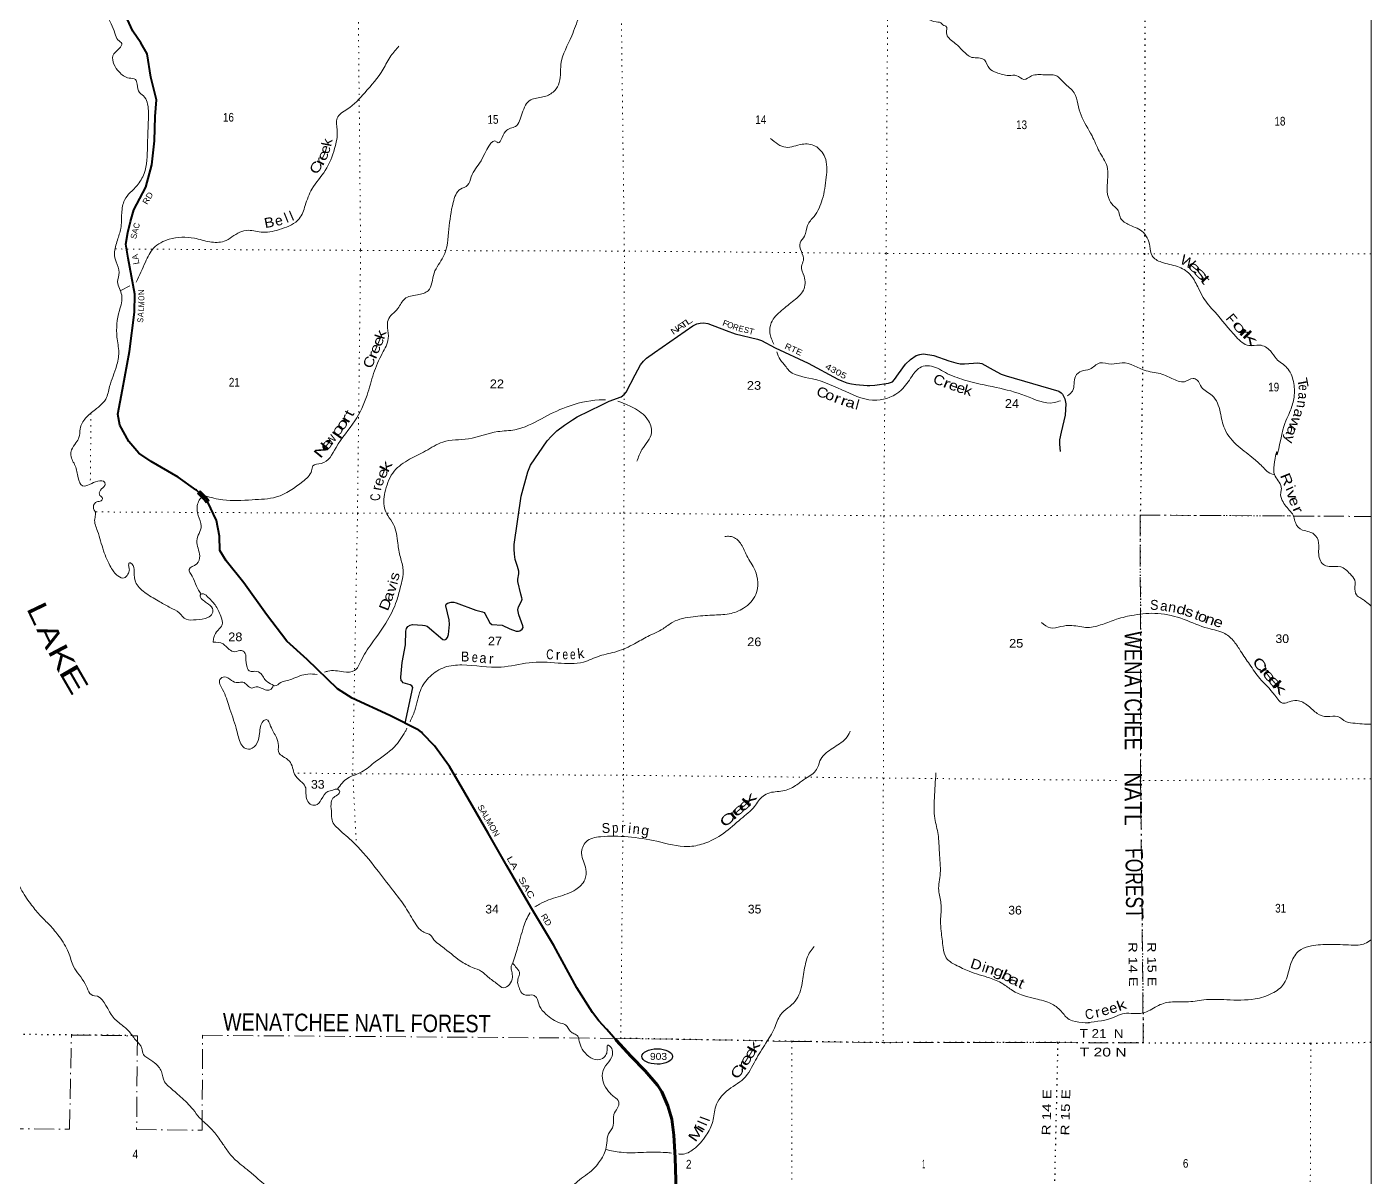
# Model space of a CAD drawing. Header units: feet. Extents: x -252966 to 4, y -183309 to 1368.
# Drawn here: x -27078 to 0, y -90512 to -67344 of the extents above; entities that cross this region are included whole.
import ezdxf
from ezdxf.enums import TextEntityAlignment as Align

# ---------------------------------------------------------------- set-up
doc = ezdxf.new("R2010")
doc.units = ezdxf.units.FT
doc.header["$LTSCALE"] = 80
doc.linetypes.add('DOT_DASHED', pattern=[7.7, 5, -1.2, 0.3, -1.2])
doc.linetypes.add('DOTTED', pattern=[1.5, 0.3, -1.2])
for name, color, linetype, lineweight in [('17', 7, 'Continuous', 25), ('23', 7, 'Continuous', 70), ('26', 7, 'Continuous', 40), ('27', 7, 'Continuous', 13), ('29', 7, 'Continuous', 25), ('30', 7, 'Continuous', 35), ('39', 7, 'Continuous', 13), ('4', 7, 'Continuous', 13), ('41', 7, 'Continuous', 13), ('44', 7, 'DOT_DASHED', 13), ('6', 7, 'DOTTED', 25), ('61', 7, 'Continuous', 13), ('7', 7, 'DOTTED', 13)]:
    doc.layers.add(name, color=color, linetype=linetype, lineweight=lineweight)

msp = doc.modelspace()

# ---------------------------------------------------------------- linework, layer by layer
at = {"layer": '17'}
msp.add_ellipse((-14380.48, -88082.14), major_axis=(309.24, -1), ratio=0.500121, dxfattribs=at)
at = {"layer": '23'}
msp.add_lwpolyline([(-13967.93, -91682.7), (-13987.85, -91139.69), (-14001.06, -90800.32), (-14020.91, -90123.62), (-14043.06, -89670.46), (-14086.41, -89343.97), (-14166.45, -89077.57), (-14284.51, -88794.76), (-14373.77, -88663.17), (-14620.31, -88369.26), (-14907.08, -88081.05), (-15208.59, -87751.1), (-15230.77, -87726.83)], dxfattribs=at)
at = {"layer": '26'}
for points in [[(-23439.21, -76906.18), (-23462.36, -76873.27), (-23539.39, -76789.37), (-23587.17, -76742.54), (-23662.13, -76678.06), (-23672.93, -76669.36), (-24032.34, -76416.8), (-24571.97, -76096.35), (-24819.62, -75929.25), (-25024.47, -75692.04), (-25208.46, -75366.42), (-25246.68, -75142.64), (-25149.94, -74648.17), (-25008.65, -73884.28), (-24911.29, -73089.85), (-24902.11, -72729.55), (-25038.38, -72001.67), (-25086.12, -71717.41), (-25045.94, -71488.23), (-24989.76, -71267.23), (-24925.37, -71026.16), (-24682.35, -70575.16), (-24557.86, -70123.19), (-24507.43, -69640.42), (-24497.08, -69147.26), (-24470.05, -68813.28), (-24582.56, -68355.37), (-24654.81, -67887.71), (-24783.45, -67665.21), (-24946.12, -67428.34), (-25129.38, -67020.18)], [(-15230.77, -87726.83), (-15253.89, -87701.1), (-15404.54, -87533.44), (-15559.77, -87365.08), (-15686.89, -87198.96), (-15997.91, -86697.16), (-16462.58, -85845.81), (-16923.95, -85077.04), (-17410.87, -84243.64), (-17788.8, -83582.24), (-18255.81, -82769.13), (-18564.57, -82239.16), (-18864.32, -81826.03), (-19105.47, -81573.71), (-19131.88, -81551.06), (-19182.98, -81509.38), (-19765.01, -81212.73), (-20525.4, -80866.33), (-20823.1, -80678.69), (-21434.69, -80087.88), (-21839.26, -79716.17), (-22250.41, -79177.32), (-22710.97, -78545.45), (-23062.63, -78095.66), (-23193.45, -77893.27), (-23200.96, -77603.31), (-23260.45, -77284.73), (-23432.75, -76919.85), (-23439.21, -76906.18)]]:
    msp.add_lwpolyline(points, dxfattribs=at)
at = {"layer": '29'}
for points in [[(-15494.2, -74957.48), (-15346.28, -74885.23), (-15105.73, -74798.9), (-15046.12, -74748.09), (-15008.94, -74700.57), (-14827.94, -74349.42), (-14717.9, -74147.83), (-14659.65, -74076.52), (-14597.17, -74015.7), (-14436.29, -73901.91), (-13660.22, -73368.05), (-13582.33, -73324.84), (-13514.43, -73309.74), (-13450.29, -73305.96), (-13360.08, -73319.82), (-12993.7, -73460.17), (-12810.5, -73528.34), (-12359.99, -73634.4), (-12278.23, -73662.63), (-12005.81, -73809.03), (-11341.24, -74117.84), (-10745.27, -74436.65), (-10664.16, -74476.29), (-10564.18, -74512.16), (-10466.1, -74532.92), (-10379.32, -74546.13), (-10154.47, -74568.96), (-10098.26, -74570.67), (-9998.31, -74563.11), (-9719.13, -74521.59), (-9642.26, -74490.59), (-9602.18, -74449.86), (-9520.96, -74334.07), (-9379.34, -74139.42), (-9281.51, -74042.13), (-9163.98, -73964.82), (-9089.1, -73940.2), (-9021.19, -73932.65), (-8890.08, -73946.7), (-8809.92, -73962.85), (-8509.59, -74073), (-8368.52, -74110.09), (-8277.97, -74128.97), (-8192.44, -74133.11), (-7923.35, -74110.09), (-7838.67, -74120.99), (-7616.07, -74251.34), (-7451.76, -74336.6), (-7349.43, -74373.66), (-6293.26, -74684.38), (-6244.51, -74714.12), (-6218.11, -74744.33), (-6168.72, -74832.82), (-6150.2, -74936.86), (-6161.71, -75163.86), (-6246.71, -75504.95), (-6278.47, -75661.71), (-6276.87, -75747.72), (-6264.22, -75896.18)], [(-19455.34, -81370.56), (-19304.46, -80652.33), (-19320.51, -80618.58), (-19353.89, -80594.16), (-19497.41, -80556.08), (-19520.46, -80531.75), (-19535.55, -80512.87), (-19544.31, -80439.72), (-19515.7, -80146.79), (-19452.54, -79789.66), (-19444.06, -79514.79), (-19429.91, -79463.36), (-19403.51, -79421.83), (-19358.23, -79391.63), (-19306.97, -79378.33), (-19109.24, -79391.63), (-19060.2, -79402.96), (-19017.59, -79416.38), (-18701.79, -79686.1), (-18660.44, -79693.16), (-18630.11, -79674.77), (-18607.48, -79644.57), (-18585.51, -79582.79), (-18565.69, -79378.14), (-18569.76, -79285.93), (-18636.23, -79002.98), (-18630.12, -78972.58), (-18605.83, -78954.82), (-18528.26, -78931.05), (-18479.21, -78931.05), (-18429.89, -78942.74), (-18037.61, -79091.11), (-17900.03, -79123.18), (-17864.27, -79142.47), (-17852.96, -79157.57), (-17751.09, -79350.1), (-17710.53, -79379.94), (-17506.86, -79393.93), (-17351.66, -79466.12), (-17219.15, -79512.44), (-17173.89, -79516.22), (-17148.24, -79508.21), (-17098.43, -79474.69), (-17083.35, -79440.71), (-17085.39, -79407.88), (-17167.3, -79185.2), (-17185.21, -79085.84), (-17175.88, -79028.71), (-17114.91, -78914.33), (-17102.21, -78874.43), (-17105.98, -78844.22), (-17129.57, -78767.87), (-17189.25, -78517.1), (-17188.98, -78470.48), (-17169.88, -78362.61), (-17170.12, -78308.14), (-17196.5, -78212.14), (-17239.17, -78069.71), (-17256.89, -77964.59), (-17265.3, -77865.07), (-17264.44, -77772.06), (-17123.79, -76795.67), (-16989.03, -76303.49), (-16936.36, -76173.67), (-16594.27, -75684.05), (-16509.91, -75589.97), (-16402.65, -75483.37), (-16249.59, -75363.46), (-16088.92, -75258.59), (-15993.05, -75201.13), (-15494.2, -74957.48)]]:
    msp.add_lwpolyline(points, dxfattribs=at)
at = {"layer": '39'}
msp.add_line((-25182.7, -72652.78), (-25003.92, -72558.94), dxfattribs=at)
for points in [[(-26443.22, -62193.86), (-26373.79, -62295.08), (-26285.68, -62328.01), (-26230.61, -62463.34), (-26189.32, -62566.35), (-26246.22, -62640.38), (-26395.69, -62731.78), (-26481.33, -62876.04), (-26471.55, -63135.82), (-26381.59, -63416.39), (-26285.54, -63688.96), (-26036.97, -63980.88), (-25870.72, -64038.6), (-25646.07, -64078.67), (-25534.17, -64148.03), (-25525.97, -64359.49), (-25575.26, -64711.41), (-25577.68, -64987.2), (-25501.64, -65251.55), (-25506.34, -65559.54), (-25660.34, -65938.79), (-25827.9, -66261.56), (-25821.89, -66493.13), (-25716.44, -66610.76), (-25601.94, -66611.68), (-25477.5, -66624.77), (-25458.13, -66707.47), (-25519.96, -66886.15), (-25487.42, -67069.62), (-25382.78, -67279.84), (-25304.12, -67473.75), (-25243, -67607.12), (-25167.3, -67680.21), (-25214.33, -67774.45), (-25344.24, -67926.41), (-25323.64, -68097.7), (-25220.52, -68251.54), (-25020.71, -68375.97), (-24892.37, -68403.18), (-24857.04, -68498.09), (-24806.29, -68667.62), (-24706.64, -68759.02), (-24645.6, -68900.44), (-24632.68, -69260.92), (-24649.05, -69754.03), (-24718.11, -70299.05), (-24856.81, -70537.5), (-25110.51, -70831.39), (-25167.05, -71094.67), (-25187.85, -71404.54), (-25254.17, -71637.53), (-25312.8, -71908.84), (-25282.14, -72078.2), (-25217.7, -72290.12), (-25249.5, -72481.12), (-25167.48, -72749.54), (-25214.38, -73059.2), (-25263.25, -73592.31), (-25227.78, -73900.63), (-25272.38, -74176.08), (-25410.58, -74587.67), (-25489.14, -74840.7), (-25616.96, -74984.62), (-25695.87, -75048.4), (-25894.29, -75223.95), (-26004.69, -75442.5), (-26028.32, -75617.46), (-26089.5, -75721.65), (-26179.16, -75865.88), (-26192.15, -75972.47), (-26103.62, -76186.6), (-26043.44, -76426.66), (-25960.48, -76588.39), (-25813.57, -76559.39), (-25648.24, -76492.28), (-25509.86, -76519.57), (-25508.41, -76584.01), (-25597.62, -76675.89), (-25606.57, -76780.51), (-25552.8, -76835.3), (-25581.39, -76887.41), (-25669.99, -76910.85), (-25739.13, -77006.93), (-25696.12, -77142.16), (-25711.15, -77252.77), (-25655.06, -77500.85), (-25533.95, -77894.42), (-25384.2, -78229.83), (-25243.09, -78404.11), (-25116.86, -78443.39), (-25041.88, -78369.51)], [(-23484.42, -76790.9), (-23132.27, -76871.05), (-22541.61, -76869.8), (-22048.89, -76811.39), (-21519.82, -76501.61), (-21343.13, -76283.6), (-21316.15, -76185.17), (-21151, -76138.2), (-20850.87, -75818.51), (-20472.48, -75280.02), (-20224.87, -74762.62), (-20094.47, -74324.79), (-19918.14, -73919.55), (-19799.01, -73620.54), (-19811.18, -73405.03), (-19801.79, -73250.08), (-19606.9, -73018.13), (-19466.54, -72819.96), (-19212.7, -72739.47), (-18995.02, -72658.7), (-18875.41, -72305.34), (-18689.67, -71972.65), (-18576.32, -71415.9), (-18491.26, -70879.06), (-18344.28, -70612.49), (-18198.95, -70535.15), (-18125.12, -70362.61), (-18039.32, -70200.24), (-17929.43, -70040.07), (-17606.72, -69666.21), (-17604.73, -69668.24), (-17436.06, -69448.15), (-17232.28, -69349.15), (-17101.37, -69082.45), (-16926.25, -68814.09), (-16682.65, -68755.67), (-16478.87, -68656.66), (-16371.13, -68512.59), (-16319.26, -68094.25), (-16103.34, -67526.26), (-15947.25, -67136.96), (-15719.05, -66772.4), (-15580.35, -66533.95)], [(-9055.31, -66556.69), (-9021.37, -66810.64), (-9009.52, -67064.4), (-8922.1, -67175.84), (-8764, -67245.57), (-8645.8, -67282.77), (-8641.85, -67290.85), (-8563.86, -67331.75), (-8552.95, -67462.7), (-8399.96, -67657.21), (-8228.61, -67819.66), (-8044.99, -67958.05), (-7908.47, -67969.22), (-7790.3, -68010.45), (-7689.35, -68182.39), (-7547.43, -68264.07), (-7298.82, -68322.46), (-7138.15, -68327.79), (-6996.15, -68401.42), (-6838.84, -68332.23), (-6575.45, -68308.2), (-6350.6, -68326.13), (-6181.12, -68472.46), (-5981.99, -68675.4), (-5907.56, -68893.43), (-5843.29, -69125.47), (-5621.9, -69537.97), (-5475.95, -69849.19), (-5319.91, -70154.46), (-5317.73, -70593.36), (-5269.64, -70837.35), (-5164.33, -70971.08), (-5096.63, -71040.08), (-5057.6, -71171.26), (-4898.18, -71319.52), (-4618.13, -71458.69), (-4456.05, -71761.99), (-4411.52, -71953.61), (-4223.82, -72083.98), (-3903.14, -72171.14), (-3653.35, -72324.15), (-3542.25, -72484.1), (-3477.05, -72609.45), (-3384.23, -72793.41), (-3149.73, -73085.22), (-2716.18, -73590.03), (-2464.56, -73763.2), (-2245.49, -73752.9), (-2029.56, -73871.42), (-1908.41, -74031.45), (-1694.99, -74208.33), (-1564.84, -74487.21), (-1551.5, -74799.37), (-1624.15, -75066.54), (-1776.28, -75461.92), (-1898.91, -75930), (-1898.87, -75925.98), (-1959.74, -76223.44), (-1933.11, -76394.78), (-1806.78, -76651.49), (-1821.51, -76727.87), (-1790.71, -76881.13), (-1625.04, -77103.67), (-1556.54, -77211.19), (-1525.44, -77330.22), (-1380.07, -77478.37), (-1247.79, -77513.67), (-1117.9, -77593.24), (-1053.34, -77791.06), (-1056.6, -77933.97), (-962.25, -78172.3), (-848.1, -78213.49), (-613.09, -78219.42), (-423.49, -78361.89), (-330.16, -78487.46), (-327.75, -78670.69), (-270.71, -78810.06), (-184.78, -78863.11), (-116.92, -78913.99), (-3.35, -79002.17)], [(-24873.89, -72482.84), (-24689.51, -72081), (-24524.31, -71798.47), (-24211.36, -71621.83), (-23704.92, -71601.79), (-23392.14, -71672.77), (-23106.75, -71661), (-22789.76, -71480.36), (-22616.65, -71441.5), (-22325.68, -71480.1), (-21949.4, -71412.69), (-21592.02, -71208.23), (-21471.15, -70941.45), (-21335.66, -70610.36), (-21067.18, -70234.05), (-20880.53, -69796.68), (-20828.99, -69416.6), (-20830.95, -69181.03), (-20624.47, -69003.53), (-20269.98, -68670.2), (-19902.2, -68196.04), (-19745.18, -67929.56), (-19582.74, -67733.58)], [(-12099.38, -69590.1), (-11789.56, -69769.78), (-11459.54, -69708.03), (-11198.69, -69744.38), (-11003.76, -69967.41), (-10975.17, -70374.32), (-11055.42, -70820.61), (-11221.14, -71161.51), (-11353.3, -71341.63), (-11413.46, -71558.57), (-11503.03, -71692.73), (-11476.44, -71868.1), (-11435.84, -72049.62), (-11475.04, -72168.08), (-11422.55, -72367.82), (-11437.07, -72649.56), (-11625.69, -72853.38), (-11874.56, -73054.69), (-12085.7, -73306.65), (-12111.59, -73509.78), (-12029.57, -73733.83)], [(-11971.47, -73887.79), (-11903.34, -74046.99), (-11794.01, -74180.75), (-11758.29, -74231.37), (-11255.8, -74432.74), (-10583.02, -74689.85), (-9959.75, -74864.02), (-9463.73, -74658.67), (-9250.39, -74384.59), (-9059.86, -74192.86), (-8898.94, -74170.01), (-8576.68, -74305.5), (-8192.28, -74457.6), (-7552.72, -74607.74), (-6961.52, -74773.6), (-6386.16, -74913.15), (-6257.03, -74872.96)], [(-6113.68, -74772.61), (-6014.45, -74678.6), (-5953.6, -74383.15), (-5834.14, -74277.42), (-5667.04, -74236.5), (-5467.07, -74113.3), (-5230.2, -74135.35), (-5015.01, -74108.91), (-4528.24, -74271.91), (-4213.4, -74336.87), (-4065.29, -74400.49), (-4011.26, -74425.08), (-3758.71, -74491.56), (-3587.37, -74426.51), (-3503.27, -74457.39), (-3414.12, -74601.05), (-3202.64, -74769.87), (-3038.85, -75107.41), (-2949.37, -75442.33), (-2675.17, -75790.83), (-2361.97, -76043.02), (-2168.66, -76221.75), (-2071.02, -76313.14), (-1940.34, -76369.83)], [(-15419.91, -74854.9), (-15549.66, -74859.22), (-16216.99, -75002.5), (-16711.24, -75236.05), (-17245.58, -75459.21), (-17593.47, -75496.65), (-18185.38, -75640.83), (-18700.26, -75707.12), (-19045.36, -75885.51), (-19368.28, -76054.01), (-19677.73, -76291.08), (-19853.86, -76674.18), (-19873.1, -77036.4), (-19806.12, -77187.94), (-19695.16, -77363.99), (-19606.08, -77745.22), (-19554.29, -78025.48), (-19500.28, -78281.6), (-19555.67, -78641.52), (-19632.35, -78910.67), (-19810.47, -79291.74), (-20136.1, -79770.26), (-20350.1, -80118.83), (-20476.34, -80311.07), (-20699.53, -80333.42), (-21014.84, -80320.8), (-21079.74, -80340.12)], [(-14788.08, -76091.17), (-14687.6, -75858.45), (-14495.75, -75515.75), (-14573.78, -75249.37), (-14859.04, -75017.54), (-15172.45, -74880.14)], [(-23567.59, -78769.68), (-23663.8, -78610.2), (-23746.41, -78408.2), (-23811.53, -78272.79), (-23657.85, -78159.28), (-23596.19, -78000.73), (-23655.8, -77696.25), (-23566.8, -77397), (-23627.26, -77189.15), (-23631.01, -76929.41), (-23572.54, -76839.12), (-23484.42, -76790.9)], [(-19360.48, -81344.44), (-19263.9, -81114.12), (-19151.88, -80710.37), (-18954.52, -80426.09), (-18661.62, -80243.25), (-18313.64, -80195.75), (-17524.49, -80240.4), (-16963.19, -80150.33), (-16378.63, -80157.09), (-15866.16, -80137.09), (-15539.63, -80014.92), (-15191.27, -79923.12), (-14838.35, -79768.95), (-14571.87, -79622.13), (-14263.13, -79465.59), (-14069.11, -79334.29), (-13656.31, -79224.9), (-13270.29, -79191.79), (-12932.56, -79166.35), (-12640.25, -79051.95), (-12396.75, -78776.1), (-12354.45, -78532.84), (-12410.59, -78290.8), (-12574.77, -77997.55), (-12687.28, -77769.14), (-12850.74, -77622.86), (-12918.9, -77606.2), (-13015.36, -77609.45)], [(-25041.88, -78369.51), (-25012.98, -78281.16), (-25026.41, -78208.57), (-25013.74, -78138.21), (-24961.7, -78160.78), (-24916.84, -78314.15), (-24876.75, -78554.05), (-24673.59, -78755.01), (-24399.86, -78926.34), (-24187.92, -79042.82), (-24012.04, -79146.92), (-23870.54, -79276.91), (-23667.7, -79284.6), (-23432.27, -79242.22), (-23343.14, -79158.39), (-23338.28, -79061.79), (-23457.81, -78946.07), (-23545.58, -78874.89), (-23587.04, -78792.01), (-23546.6, -78762.14), (-23446.62, -78815.3), (-23287.41, -78987.71), (-23170.84, -79212.13), (-23146.24, -79385.47), (-23227.54, -79493.52), (-23313.24, -79643.82), (-23326.12, -79738.34)], [(-6641.86, -79338.18), (-6458.02, -79450.4), (-6252.86, -79423.88), (-6027.66, -79401.55), (-5710.58, -79440.36), (-5412.7, -79378.36), (-5126.53, -79275.99), (-4774.2, -79190.27), (-4297.8, -79159.91), (-3768.47, -79278.95), (-3287.87, -79458.01), (-2945.28, -79565.47), (-2759.84, -79726.02), (-2628.91, -79916.33), (-2448.43, -80183.54), (-2241.98, -80467.07), (-1941.57, -80803.71), (-1758.18, -80968.27), (-1651.43, -80936.92), (-1496.52, -80912), (-1266.41, -81018.56), (-1084.95, -81173.04), (-882.6, -81237.09), (-671.65, -81236.79), (-505.78, -81336.78), (-321.24, -81370.49), (-134.54, -81386.1), (-0.61, -81389.34)], [(-23325.72, -79735.38), (-23125.52, -79772.18), (-23005.94, -79881.86), (-22891.84, -79929.09), (-22755, -79904.03), (-22691.07, -79944.81), (-22665.89, -80051.72), (-22643.44, -80241.14), (-22579.88, -80324.2), (-22485.45, -80322.96), (-22359.33, -80374.31), (-22299.87, -80467.4), (-22232.15, -80534.39), (-22108.26, -80609.88)], [(-21229.84, -80389.46), (-21419.16, -80379.93), (-21739.47, -80480), (-21860.36, -80519.29), (-21961.05, -80546.65), (-22088.22, -80616.09), (-22108.26, -80609.88)], [(-22108.26, -80609.88), (-22181.35, -80697.87), (-22385.85, -80649.91), (-22462.08, -80637.21), (-22544.65, -80660.7), (-22636.6, -80607.61), (-22726.44, -80542.46), (-22828.98, -80551.69), (-22959.17, -80506.34), (-23099.17, -80434.74), (-23190.05, -80488.36), (-23137.55, -80688.1), (-23004, -81037.47), (-22863.13, -81469.45), (-22781.21, -81749.95), (-22701.84, -81863.34), (-22581.54, -81890.49), (-22439.82, -81766.82), (-22389.94, -81575.96), (-22372.65, -81437.19), (-22319.49, -81330.92), (-22256.91, -81297.2), (-22167.68, -81430.8), (-22053.14, -81657.21), (-22012.38, -81820.62), (-21997.63, -81971.73), (-21923.86, -82036.75), (-21790.12, -82134.47), (-21724.97, -82265.86), (-21685.92, -82395.02), (-21564.61, -82536.93), (-21469.16, -82648.44), (-21455.97, -82749.21), (-21445.12, -82886.19), (-21371.76, -82997.52), (-21265.48, -83020.53), (-21147.95, -82904.71), (-21017.99, -82746.72), (-20913.25, -82715.36), (-20822.71, -82699.99), (-20776.84, -82738.61), (-20823.69, -82812.72), (-20912.7, -82882.46), (-20951.89, -82998.91), (-20941.42, -83180.19), (-20930.59, -83319.19), (-20763.71, -83533.95), (-20470.72, -83800.06), (-20035.18, -84306.9), (-19713.37, -84724.24), (-19453.26, -85074.64), (-19257.19, -85396.33), (-19149.89, -85532.09), (-19051.96, -85591.27), (-18922.01, -85662.79), (-18918.06, -85670.87), (-18708.89, -85873.89), (-18347.72, -86154.65), (-18099.78, -86289.54), (-17919.65, -86367.5), (-17790.05, -86479.28), (-17596.47, -86627.82), (-17476.56, -86699.25), (-17359.45, -86631.75), (-17297.91, -86487.3), (-17310.95, -86370.43), (-17320.08, -86265.66), (-17295.52, -86213.52), (-17235.78, -86274.4), (-17156.39, -86385.77), (-17169.19, -86470.22), (-17192.32, -86588.82), (-17163.09, -86691.73), (-17107.83, -86804.92), (-17025.83, -86847.86), (-16877.16, -86847.06), (-16815.31, -86895.88), (-16750.5, -87065.51), (-16621.35, -87229.63), (-16327.61, -87411.19), (-16219.49, -87452.34), (-16126.18, -87579.93), (-16054.25, -87624.8), (-15980.36, -87675.73), (-15953.08, -87772.59), (-15890.19, -87932.15), (-15760.9, -88080.16), (-15586.71, -88148.01), (-15455.71, -88100.76), (-15398.71, -88014.65), (-15389.77, -87912.05)], [(-29291.2, -80926.07), (-29031.41, -81083.19), (-28835.6, -81205.58), (-28582.85, -81249.9), (-28394.62, -81319.88), (-28195.88, -81567.11), (-28050.24, -81683.05), (-27907.87, -81714.4), (-27855.32, -81908.1), (-27854.92, -82091.3), (-27819.22, -82143.94), (-27759.06, -82156.51), (-27723.64, -82241.35), (-27809.63, -82425.87), (-27866.71, -82749.54), (-27922, -82869.88), (-27830.07, -83154.49), (-27751.76, -83388.67), (-27557.78, -83720.41), (-27438.91, -83910.62), (-27338.76, -84175.17), (-27374.52, -84358.08), (-27263.98, -84582.45), (-27198.76, -84705.78), (-27004.48, -85003.3), (-26821.64, -85230.27), (-26616.54, -85439.3), (-26429.66, -85664.28), (-26239.62, -85985.93), (-26137.64, -86270.62), (-25903.64, -86620.81), (-25716.89, -86859.89), (-25712.87, -86859.92), (-25378.68, -87239.11), (-25203.47, -87419.71), (-25031.95, -87564.04), (-24888.9, -87746.39), (-24763.84, -87918.53), (-24730.78, -88043.62), (-24663.01, -88104.57), (-24505.24, -88212.55), (-24366.12, -88384.8), (-24303.64, -88590.66), (-24218.08, -88685.98), (-23982.83, -88893.24), (-23729.95, -89150.97), (-23598.81, -89317.12), (-23479.26, -89430.83), (-23294.06, -89617.55), (-23129.31, -89846.38), (-22998.37, -90034.68), (-22789.24, -90241.72), (-22643.59, -90357.66), (-22450.16, -90522.3), (-22175, -90760.08), (-21773.81, -91059.28), (-21383.03, -91400.68), (-21101.63, -91614.35), (-21033.19, -91676.28)], [(-20823.99, -82698.35), (-20609.79, -82474.22), (-20369.81, -82371.48), (-20086.79, -82170.44), (-19676.12, -81845.61), (-19456.45, -81537.35), (-19421.37, -81470.74)], [(-16843.75, -85069.98), (-16748.59, -85012.03), (-16377.66, -84866.06), (-16018.76, -84717.98), (-15840.27, -84524.14), (-15816.31, -84310.93), (-15903.9, -83990.12), (-15811.46, -83757.33), (-15523.28, -83654.98), (-14968.83, -83659.48), (-14386.99, -83746.74), (-13761.12, -83854.5), (-13453.24, -83796.6), (-13041.56, -83586.53), (-12695.49, -83297.42), (-12418.04, -83043.99), (-12249.49, -82838), (-12114.3, -82770.64), (-11812.56, -82726.79), (-11566.42, -82607.99), (-11390.52, -82480.57), (-11172, -82303.16), (-11102.18, -82130.59), (-10879.11, -81892.83), (-10612.32, -81709.77), (-10512.69, -81573.68), (-10494.22, -81529.54)], [(-8765.79, -82368.99), (-8798.35, -82876.06), (-8787.9, -83288.86), (-8722.4, -83609.5), (-8697.47, -83974.1), (-8679.04, -84393), (-8710.17, -84737.01), (-8664.23, -84997.09), (-8673.38, -85353.36), (-8661.11, -85558.81), (-8619.79, -85887.3), (-8557.34, -86097.19), (-8369.72, -86237.62), (-8097.63, -86366.66), (-7686.94, -86498.84), (-7420.78, -86617.77), (-7225.08, -86752.23), (-6720.36, -86929.46), (-6399.89, -87040.78), (-6202.55, -87217.53), (-6012.98, -87364.02), (-5697.94, -87406.84), (-5701.96, -87406.81), (-5363.94, -87349.16), (-4964.99, -87215.49), (-4597.26, -87206.4), (-4312.78, -87067.78), (-4042.85, -86985.41), (-3721.4, -86983.99), (-3371.47, -86942.54), (-2907.37, -86940.27), (-2338.66, -86922.74), (-1990.11, -86808.8), (-1761.49, -86625.43), (-1592.6, -86151.68), (-1409.81, -85925.67), (-1202.25, -85852.86), (-836.37, -85825.63), (-402.53, -85837.21), (-123.02, -85807.26), (0.21, -85729.75)], [(-17299.09, -86214.38), (-17192.22, -85888.21), (-17072.06, -85472.45), (-16949.08, -85193.6), (-16943.88, -85185.23)], [(-13953.61, -90046.27), (-13883.66, -90050.25), (-13647.74, -89951.5), (-13396.16, -89669.67), (-13261.14, -89392.94), (-13202.19, -89085.39), (-12982.56, -88781.16), (-12638.82, -88528.27), (-12400.54, -88159.77), (-12194.63, -87817.18), (-12019.17, -87510.57), (-11894.29, -87243.83), (-11602.58, -86968.37), (-11460.78, -86605.12), (-11403.46, -86253.27), (-11298.54, -85972.27), (-11217.27, -85868.24)], [(-15389.77, -87912.05), (-15381.23, -87853.73), (-15337.19, -87872.21), (-15283.89, -87979.34), (-15301.07, -88106.04), (-15421.02, -88268.14), (-15487.1, -88472.95), (-15446.52, -88656.48), (-15323.45, -88826.59), (-15245.72, -88897.69), (-15154.21, -89001.11), (-15179.35, -89119.68), (-15256.85, -89251.93), (-15264.82, -89473.32), (-15362.71, -89639.62), (-15394.44, -89822.57), (-15428.06, -89991.41), (-15560.7, -90225.88), (-15670.29, -90351.83), (-15985.86, -90598.91), (-16170.69, -90828.93), (-16451.84, -91275.6), (-16696.39, -91442.73), (-16863.99, -91540.02), (-16908.63, -91589.99), (-16969.34, -91680.23)], [(-15419.36, -89956.29), (-15108.81, -90012.12), (-14654.79, -90013.79), (-14202.8, -90017.46), (-14094.83, -90026.54)]]:
    msp.add_spline(points, degree=3, dxfattribs=at)
at = {"layer": '4'}
msp.add_line((0, -0.01), (0, -183308.59), dxfattribs=at)
at = {"layer": '44'}
msp.add_lwpolyline([(-31199.52, -87638.9), (-30930.87, -87618.85), (-27503.66, -87636.6), (-27546.12, -89537.94), (-26218.87, -89548.02), (-26181.62, -87649.63), (-24851.35, -87665.75), (-24867.46, -89556.08), (-23549.29, -89566.16), (-23537.19, -87655.68), (-15114.84, -87716.98), (-11665.91, -87777.18), (-9831.93, -87804.13), (-6312.14, -87802.49), (-4588.48, -87810.44), (-4644.7, -82527.25), (-4650.11, -77178.04), (0, -77205.24)], dxfattribs=at)
at = {"layer": '6'}
msp.add_line((-6312.14, -87802.49), (-6402.62, -91685.05), dxfattribs=at)
for points in [[(-4632.83, -45851.21), (-4624.74, -50867.25), (-4616.98, -56178.23), (-4546.54, -61213.91), (-4557.71, -66621.37), (-4565.87, -71914.1), (-4650.11, -77178.04), (-4644.7, -82527.25), (-4588.48, -87810.44)], [(-24962.75, -87659.79), (-27503.66, -87636.6), (-30930.87, -87618.85), (-31199.52, -87638.9)], [(0, -87801.61), (-1215.48, -87823.71), (-4588.48, -87810.44), (-6312.14, -87802.49), (-9831.93, -87804.13), (-11665.91, -87777.18), (-15114.84, -87716.98)]]:
    msp.add_lwpolyline(points, dxfattribs=at)
at = {"layer": '61'}
for p, q in [((-23640.16, -76744.3), (-23587.23, -76691.16)), ((-23628.8, -76744.22), (-23586.93, -76702.19)), ((-23468.6, -76929.05), (-23409.11, -76883.98))]:
    msp.add_line(p, q, dxfattribs=at)
for points in [[(-23639.91, -76744.45), (-23513.35, -76870.51), (-23469.21, -76929.82)], [(-23467.75, -76918.37), (-23507.29, -76865.26), (-23628.8, -76744.22)], [(-23586.93, -76702.19), (-23457.72, -76830.9), (-23419.71, -76881.97), (-23467.75, -76918.37)], [(-23586.66, -76691.16), (-23451.66, -76825.65), (-23408.03, -76884.26)]]:
    msp.add_lwpolyline(points, dxfattribs=at)
at = {"layer": '7'}
for p, q in [((0, -71915.69), (-3630.08, -71914.43)), ((-25786.73, -75128.02), (-25800.79, -76549.46)), ((0, -82488.82), (-4211.17, -82523.66)), ((-15114.84, -87716.98), (-15072.82, -83624.86)), ((-11665.91, -87777.18), (-11673.13, -91686.59)), ((-1215.48, -87823.71), (-1228.2, -91699.98))]:
    msp.add_line(p, q, dxfattribs=at)
for points in [[(-20204.96, -45842.64), (-20223.53, -50968.18), (-20223.8, -56279.1), (-20388.61, -61337.02), (-20405.95, -66531.04), (-20356.04, -71846.39), (-20418.45, -77140.69), (-20514.59, -82386.41), (-20437.63, -83834.13)], [(-15070.07, -83357.19), (-15060.43, -82418.58), (-15050.37, -77137.94), (-15042.34, -71859.3), (-15110.45, -66557.9), (-15161.72, -61397.55), (-14941.72, -56231.36), (-14953.63, -50936.45), (-14986.09, -45846.74)], [(-9605.71, -56220.3), (-9758.16, -61473.61), (-9736.73, -66599.48), (-9769.12, -71906.11), (-9817.4, -77192.48), (-9825.45, -82473.14), (-9831.93, -87804.13)], [(-3874.33, -71914.34), (-4565.87, -71914.1), (-9769.12, -71906.11), (-15042.34, -71859.3), (-20356.04, -71846.39), (-25285.38, -71817.42)], [(-25687.34, -77113.69), (-20418.45, -77140.69), (-15050.37, -77137.94), (-9817.4, -77192.48), (-4650.11, -77178.04), (0, -77205.24)], [(-5125.56, -82522.23), (-9825.45, -82473.14), (-15060.43, -82418.58), (-20514.59, -82386.41), (-21692.84, -82372.77)], [(-4211.17, -82523.66), (-4644.7, -82527.25), (-4690.41, -82526.77)]]:
    msp.add_lwpolyline(points, dxfattribs=at)

# ---------------------------------------------------------------- texts
at = {"layer": '17', "width": 1.1}
msp.add_text('903', height=140, dxfattribs=at).set_placement((-14354.43, -88150.45), align=Align.CENTER)
at = {"layer": '27'}
for s, rotation, width, p in [('RD', 59.341, 1.1, (-24656.59, -70933.92)), ('LA', 100.95, 1.05, (-24809.95, -72116.77)), ('SALMON', 299.971, 1.05, (-18005.23, -83052.64)), ('LA   SAC', 299.703, 1.45, (-17418.79, -84088.83)), ('RD', 301.159, 1.1, (-16731.4, -85251.42))]:
    msp.add_text(s, height=120, rotation=rotation, dxfattribs=dict(at, width=width)).set_placement(p)
msp.add_text('SAC', height=120, rotation=75.848, dxfattribs=at).set_placement((-24878.87, -71626.01))
for s, rotation, width, p in [('N', 95.204, 0.75, (-24716.05, -72685.5)), ('O', 88.406, 0.65, (-24711.36, -72810.91)), ('A', 84.11, 0.85, (-24729.88, -73145.26)), ('L', 84.11, 0.9, (-24721.66, -73037.54)), ('M', 87.11, 0.7, (-24714.54, -72934.43)), ('S', 84.11, 0.8, (-24732.47, -73258.6))]:
    msp.add_text(s, height=120, rotation=rotation, dxfattribs=dict(at, width=width)).set_placement(p, align=Align.CENTER)
at = {"layer": '30'}
for s, rotation, width, p in [('N', 34.524, 1.35, (-13993.74, -73507.22)), ('A', 34.524, 1.5, (-13890.39, -73437.54)), ('T', 34.524, 1.65, (-13808.13, -73385.67)), ('L', 34.524, 1.65, (-13711.29, -73317.87)), ('F', 339.04, 1.2, (-13024.28, -73373.5)), ('S', 346.753, 0.95, (-12595.93, -73509.05)), ('T', 346.753, 1.1, (-12495.49, -73535.8))]:
    msp.add_text(s, height=120, rotation=rotation, dxfattribs=dict(at, width=width)).set_placement(p, align=Align.CENTER)
for s, rotation, p in [('O', 339.589, (-12926.94, -73409.36)), ('R', 339.589, (-12819.87, -73449.89)), ('E', 344.753, (-12704.52, -73482.94))]:
    msp.add_text(s, height=120, rotation=rotation, dxfattribs=at).set_placement(p, align=Align.CENTER)
for s, rotation, width, p in [('RTE', 335.077, 1.15, (-11825, -73815.86)), ('4305', 331.167, 1.3, (-11010.35, -74220.09))]:
    msp.add_text(s, height=120, rotation=rotation, dxfattribs=dict(at, width=width)).set_placement(p)
at = {"layer": '41'}
for s, height, rotation, width, p in [('k', 200, 78.344, 1.15, (-20935.08, -69690.67)), ('e', 200, 63.978, 1.35, (-21027.25, -69975.53)), ('e', 200, 72.935, 1.1, (-20975.76, -69838.27)), ('C', 200, 60.629, 1.3, (-21168.63, -70224.62)), ('r', 200, 63.129, 1.55, (-21084.31, -70096.53)), ('B', 200, 10.941, 1.15, (-22177.51, -71379.73)), ('e', 200, 15.051, 1.05, (-21979.47, -71339.81)), ('W', 200, 330.666, 1.15, (-3742.85, -72163.95)), ('e', 200, 320.912, 1.8, (-3615.12, -72261.64)), ('s', 200, 315.861, 2.3, (-3498.63, -72379.21)), ('t', 200, 312.354, 1.9, (-3411.48, -72494.77)), ('o', 200, 311.207, 1.85, (-2724.37, -73456.63)), ('k', 200, 71.696, 1.3, (-19859.44, -73570.81)), ('e', 200, 66.809, 1.3, (-19911.54, -73713.1)), ('r', 200, 315.724, 2.25, (-2610.51, -73576.8)), ('k', 200, 314.869, 2.3, (-2504.72, -73676.21)), ('r', 200, 66.303, 1.45, (-20025.44, -73991.56)), ('e', 200, 66.435, 1.3, (-19976.08, -73864.06)), ('C', 200, 66.667, 1.2, (-20092.73, -74136.15)), ('C', 200, 337.185, 1.15, (-8741.34, -74549.65)), ('r', 200, 337.646, 1.4, (-8580.28, -74614.33)), ('T', 200, 280.542, 1.2, (-1472.75, -74527.64)), ('C', 200, 339.004, 1.15, (-11089.64, -74801.8)), ('o', 200, 339.004, 1.2, (-10933.01, -74856.36)), ('e', 200, 339.177, 1.2, (-8442.29, -74660.45)), ('e', 200, 342.004, 1.15, (-8289.88, -74713.46)), ('k', 200, 345.101, 1.2, (-8145.5, -74762.56)), ('a', 200, 266.347, 0.9, (-1466.31, -74770.32)), ('e', 200, 265.551, 0.8, (-1457.08, -74604.61)), ('r', 200, 339.166, 1.35, (-10782.45, -74917.91)), ('r', 200, 340.345, 1.35, (-10648.09, -74967.49)), ('a', 200, 342.416, 1.25, (-10514.3, -75008.35)), ('o', 200, 57.879, 1.55, (-20651.22, -75399.81)), ('r', 200, 60.646, 1.65, (-20568.41, -75280.28)), ('t', 200, 63.766, 1.3, (-20497.47, -75167.04)), ('w', 200, 248.986, 1.3, (-1625.38, -75296.01)), ('a', 200, 254.854, 1.15, (-1553.87, -75103.82)), ('p', 200, 55.31, 1.75, (-20747.07, -75525.83)), ('y', 200, 254.83, 1.15, (-1728.91, -75626.69)), ('a', 200, 248.923, 1.3, (-1688.06, -75454.67)), ('N', 200, 50.403, 1.65, (-21066.49, -75930.71)), ('e', 200, 50.815, 1.8, (-20968.09, -75814.08)), ('k', 200, 62.598, 1.6, (-19756.88, -76240.89)), ('e', 200, 66.916, 1.3, (-19828.9, -76374.63)), ('R', 200, 292.21, 1.3, (-1791.55, -76495.39)), ('r', 200, 80.011, 1.05, (-19938.18, -76647.54)), ('e', 200, 72.897, 1.1, (-19897.97, -76532.52)), ('i', 200, 296.16, 1.15, (-1711.38, -76676.93)), ('C', 200, 91.523, 0.75, (-19959.45, -76814.02)), ('v', 200, 291.397, 1.3, (-1681.98, -76801.7)), ('e', 200, 289.45, 1.2, (-1637.1, -76934.94)), ('r', 200, 292.183, 1.4, (-1563.81, -77102.19)), ('s', 200, 75.442, 1.25, (-19583.16, -78435.35)), ('a', 200, 72.092, 1.25, (-19704.11, -78844.26)), ('v', 200, 72.143, 1.2, (-19643.04, -78677.49)), ('L', 400, 295.562, 1.4, (-27005.73, -79241.58)), ('D', 200, 68.523, 1.25, (-19765.36, -79010.95)), ('S', 200, 357.372, 0.95, (-4371.87, -79086.44)), ('n', 200, 349.176, 1.05, (-4021.9, -79130.55)), ('d', 200, 345.624, 1.25, (-3846.95, -79172.49)), ('s', 200, 343.717, 1.3, (-3689.01, -79219.71)), ('t', 200, 339.414, 1.1, (-3535.33, -79277.27)), ('o', 200, 340.201, 1.2, (-3423.32, -79319.16)), ('n', 200, 340.579, 1.3, (-3275.3, -79371.66)), ('e', 200, 337.635, 1.25, (-3111.33, -79423.71)), ('A', 400, 295.562, 1.35, (-26789.98, -79692.64)), ('K', 400, 297.838, 1.45, (-26550.64, -80139.87)), ('C', 200, 359.13, 0.75, (-16544.65, -80082.06)), ('B', 200, 359.015, 0.95, (-18252.06, -80126.8)), ('e', 200, 355.79, 0.8, (-18061.32, -80138.05)), ('a', 200, 354.479, 0.95, (-17898.07, -80153.76)), ('e', 200, 2.435, 0.75, (-16229.32, -80081.13)), ('e', 200, 2.605, 0.75, (-16077.09, -80079.9)), ('C', 200, 305.245, 1.45, (-2322.69, -80240.19)), ('E', 400, 300.115, 1.65, (-26303.76, -80583.27)), ('r', 200, 306.874, 1.9, (-2217.44, -80370.82)), ('e', 200, 309.123, 1.8, (-2124.03, -80473.9)), ('e', 200, 313.164, 1.95, (-2009.1, -80601.63)), ('k', 200, 311.555, 2.15, (-1923.19, -80711.7)), ('k', 200, 48.179, 2.15, (-12452.52, -82973.25)), ('r', 200, 40.758, 2.05, (-12779.03, -83273.94)), ('e', 200, 41.959, 1.9, (-12679.64, -83179.42)), ('e', 200, 42.86, 1.95, (-12559.82, -83080.56)), ('S', 200, 2.355, 0.95, (-15409.75, -83580.25)), ('C', 200, 38.997, 1.55, (-12908.85, -83385.29)), ('p', 200, 1.838, 0.85, (-15223.26, -83573.06)), ('n', 200, 354.261, 0.95, (-14811.43, -83598.61)), ('g', 200, 351.261, 1.05, (-14635.28, -83625.47)), ('D', 200, 342.143, 1.15, (-7983.9, -86324.14)), ('n', 200, 340.572, 1.3, (-7707, -86411.33)), ('g', 200, 339.274, 1.35, (-7531.62, -86463.08)), ('b', 200, 333.624, 1.45, (-7372.64, -86550.08)), ('a', 200, 336.562, 1.4, (-7227.98, -86629.65)), ('t', 200, 334.741, 1.25, (-7084.89, -86701.19)), ('C', 200, 9.399, 0.9, (-5659.4, -87326.02)), ('r', 200, 11.989, 1.1, (-5487.97, -87290.35)), ('e', 200, 16.441, 1.1, (-5331.25, -87244.38)), ('e', 200, 16.36, 1.1, (-5168.93, -87200.38)), ('k', 200, 20.273, 1.35, (-4996.42, -87141.52)), ('e', 200, 58.877, 1.5, (-12428.8, -88063.65)), ('k', 200, 61.108, 1.65, (-12349.13, -87935.58)), ('C', 200, 57.304, 1.4, (-12683.78, -88443.29)), ('r', 200, 56.174, 1.8, (-12582.13, -88315.26)), ('e', 200, 58.051, 1.55, (-12515.42, -88198.38)), ('M', 200, 55.4, 1.4, (-13522.11, -89692.26)), ('i', 200, 62.343, 1.2, (-13430.09, -89558.51))]:
    msp.add_text(s, height=height, rotation=rotation, dxfattribs=dict(at, width=width)).set_placement(p, align=Align.CENTER)
for s, rotation, p in [('l', 21.715, (-21817.17, -71281.81)), ('l', 22.882, (-21707.58, -71242.65)), ('F', 310.105, (-2888.06, -73285.93)), ('l', 345.023, (-10372.9, -75049.65)), ('n', 262.733, (-1492.61, -74934.17)), ('w', 53.214, (-20886.24, -75711.11)), ('i', 75.694, (-19608.44, -78558.96)), ('a', 352.472, (-4184.65, -79103.97)), ('k', 7.122, (-15909.25, -80062.5)), ('r', 356.914, (-17729.98, -80170.63)), ('r', 0.223, (-16377.15, -80088.54)), ('i', 354.68, (-14943.11, -83584.09)), ('r', 359.565, (-15066.98, -83573.98)), ('i', 342.175, (-7827.59, -86376)), ('l', 69.742, (-13323.51, -89373.33)), ('l', 66.757, (-13378.64, -89464.11))]:
    msp.add_text(s, height=200, rotation=rotation, dxfattribs=at).set_placement(p, align=Align.CENTER)
at = {"layer": '44'}
for s, rotation, width, p in [('WENATCHEE', 270.058, 0.8, (-4966.68, -79517.9)), ('NATL', 270.058, 0.9, (-4967.84, -82355.45)), ('FOREST', 270.61, 0.75, (-4949.34, -83886.18)), ('WENATCHEE NATL FOREST', 359.583, 0.85, (-23130.48, -87558.64))]:
    msp.add_text(s, height=350, rotation=rotation, dxfattribs=dict(at, width=width)).set_placement(p)
at = {"layer": '6'}
for s, rotation, width, p in [('R 14 E', 270.61, 1.25, (-4887.96, -85782.02)), ('R 15 E', 270.61, 1.25, (-4509.11, -85778.36)), ('T 21  N', 359.736, 1.15, (-5870.51, -87704.53)), ('T 20 N', 359.736, 1.35, (-5872.17, -88079.6)), ('R 14 E', 88.665, 1.3, (-6460.08, -89672.86)), ('R 15 E', 88.665, 1.3, (-6080.69, -89674.49))]:
    msp.add_text(s, height=175, rotation=rotation, dxfattribs=dict(at, width=width)).set_placement(p)
at = {"layer": '7'}
for s, width, p in [('16', 0.85, (-23128.45, -69252.53)), ('15', 0.85, (-17799.62, -69295.85)), ('14', 0.85, (-12403.99, -69300.38)), ('13', 0.85, (-7151.57, -69402.75)), ('18', 0.85, (-1946.7, -69330.91)), ('21', 0.85, (-23009.83, -74589.03)), ('22', 1.1, (-17752.56, -74621.62)), ('23', 1.1, (-12573.74, -74653.66)), ('19', 0.85, (-2073.28, -74686.88)), ('24', 1.1, (-7377.26, -75017.38)), ('28', 1.1, (-23022.68, -79718.14)), ('30', 1.05, (-1926.36, -79754.93)), ('27', 1.1, (-17791.77, -79802.32)), ('26', 1.1, (-12568.6, -79817.57)), ('25', 1.1, (-7292.98, -79847.39)), ('33', 1.05, (-21354.84, -82688.53)), ('34', 1.05, (-17844.41, -85201.68)), ('35', 1.05, (-12555.44, -85201.73)), ('31', 0.85, (-1933.08, -85183.49)), ('36', 1.05, (-7309.9, -85222.69)), ('4', 0.85, (-24948.41, -90136.48)), ('2', 0.85, (-13800.94, -90340)), ('1', 0.4, (-9043.53, -90335.81)), ('6', 0.85, (-3791.63, -90322.56))]:
    msp.add_text(s, height=175, dxfattribs=dict(at, width=width)).set_placement(p)

doc.saveas('drawing.dxf')
